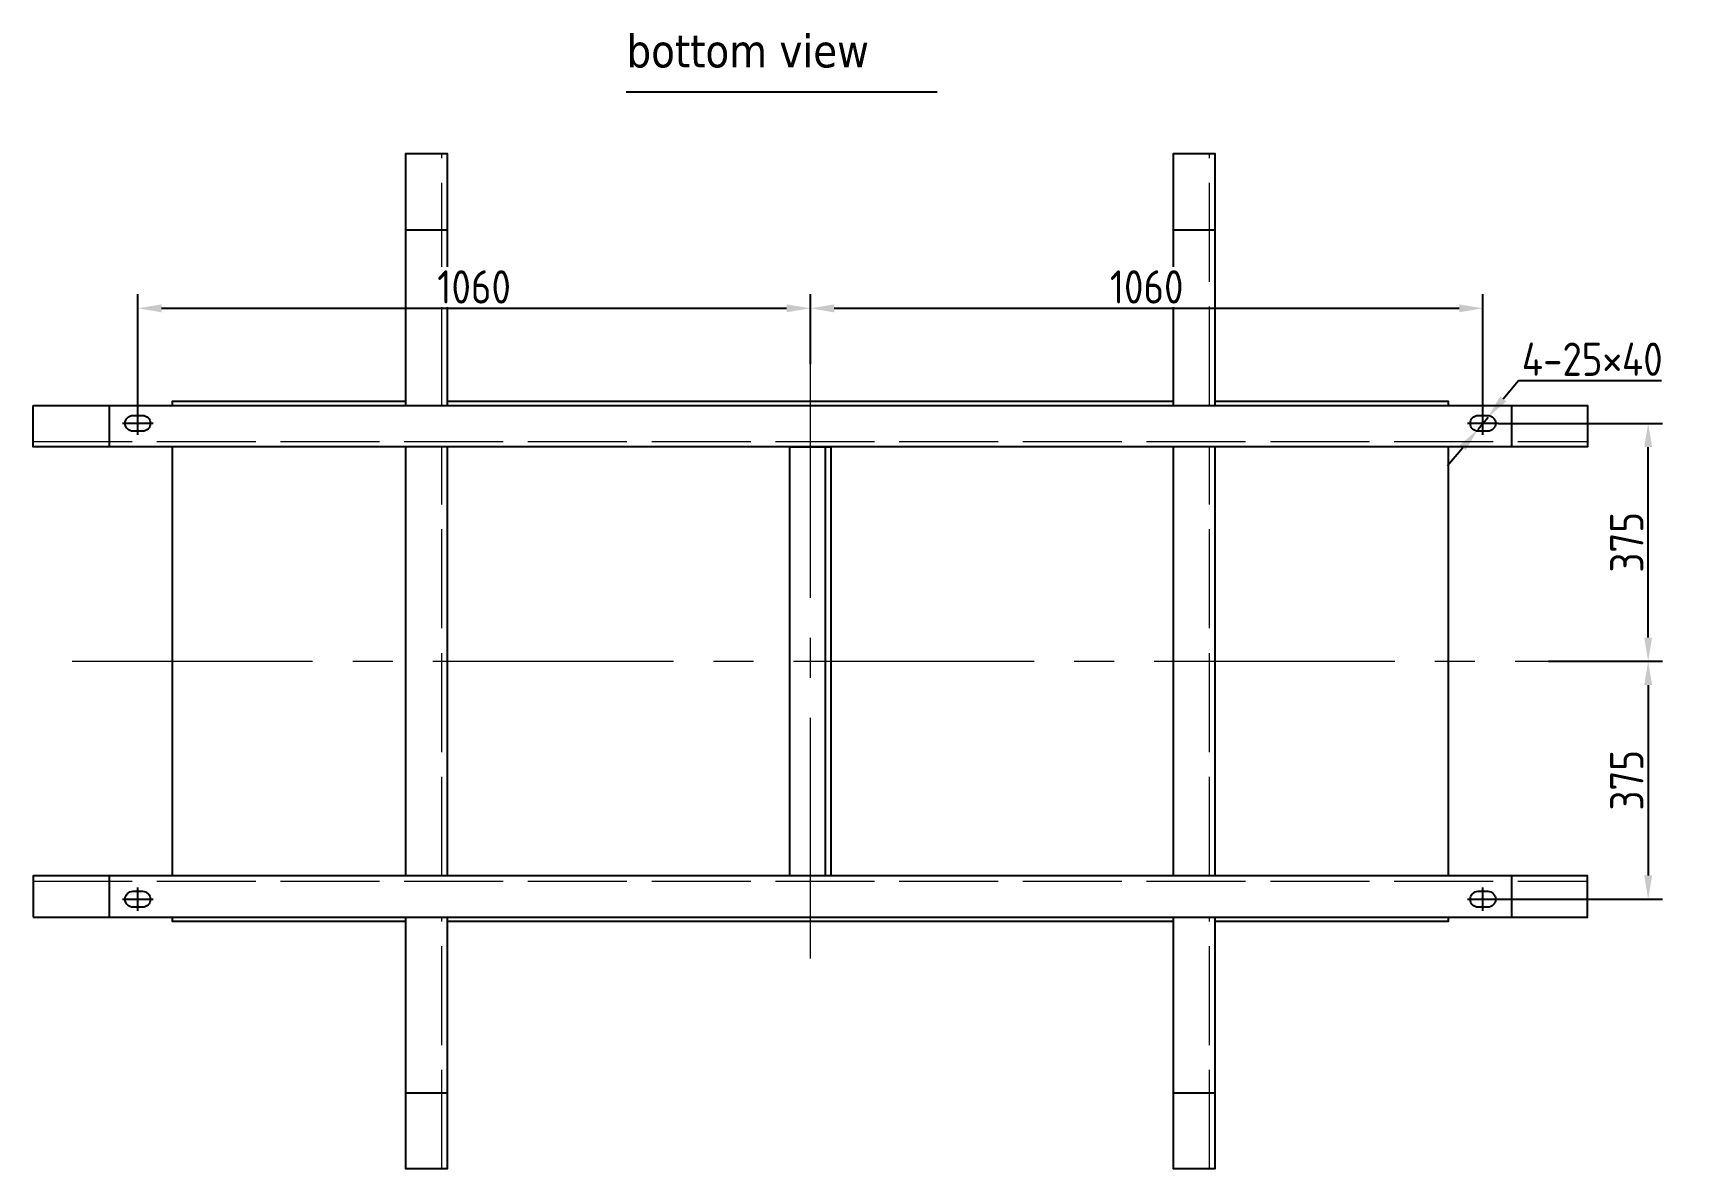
# Model space of a CAD drawing. Header units: millimetres. Extents: x 35720 to 50764, y -47170 to -36532.
# Drawn here: x 40550 to 43155, y -43112 to -41322 of the extents above; entities that cross this region are included whole.
import ezdxf

# ---------------------------------------------------------------- set-up
doc = ezdxf.new("R2010")
doc.units = ezdxf.units.MM
doc.header["$LTSCALE"] = 13
doc.linetypes.add('ACAD_ISO02W100', pattern=[15, 12, -3])
doc.linetypes.add('CENTER2', pattern=[1.125, 0.75, -0.125, 0.125, -0.125])
doc.layers.add('01', color=7, linetype='Continuous')
doc.layers.add('DIM', color=4, linetype='Continuous')
for name, color, linetype, lineweight in [('DAS', 3, 'ACAD_ISO02W100', 18), ('点划线', 1, 'CENTER2', 15), ('铁心', 3, 'Continuous', 0)]:
    doc.layers.add(name, color=color, linetype=linetype, lineweight=lineweight)
doc.styles.get("Standard").update_dxf_attribs({"font": 'gbenor.shx', "bigfont": 'gbcbig.shx'})
doc.styles.add('Tahoma_txtstyle_30.40_0_0', font='tahoma.ttf')
doc.dimstyles.new('丁晓菲', dxfattribs={"dimscale": 15, "dimtxt": 3.5, "dimasz": 2.5, "dimexe": 1.5, "dimexo": 0, "dimgap": 0.5, "dimtad": 1, "dimtoh": 1, "dimtxsty": 'Standard', "dimcen": 2.5, "dimclrd": 3, "dimclre": 3, "dimclrt": 2, "dimadec": 0, "dimazin": 0, "dimtfac": 1, "dimtmove": 0, "dimatfit": 2, "dimfxl": 0, "dimarcsym": 0})

# ---------------------------------------------------------------- blocks, each defined once
blk = doc.blocks.new('*D200')
at = {"layer": 'Defpoints', "color": 0, "ltscale": 38.869873, "transparency": 16777216}
for p in [(41775.5, -41755.7), (41775.5, -41843.7), (40715.5, -41918.6)]:
    blk.add_point(p, dxfattribs=at)
at = {"layer": 'DIM', "color": 3, "lineweight": -2, "ltscale": 38.869873, "transparency": 16777216}
for p, q in [((40715.5, -41918.6), (40715.5, -41733.2)), ((40753, -41755.7), (41738, -41755.7)), ((41775.5, -41843.7), (41775.5, -41733.2))]:
    blk.add_line(p, q, dxfattribs=at)
at = {"layer": 'DIM', "color": 3, "ltscale": 38.869873, "transparency": 16777216}
for points in [[(40753, -41749.5), (40753, -41762), (40715.5, -41755.7)], [(41738, -41749.5), (41738, -41762), (41775.5, -41755.7)]]:
    blk.add_solid(points, dxfattribs=at)
at = {"layer": 'DIM', "color": 2, "ltscale": 38.869873, "transparency": 16777216, "insert": (41245.5, -41722), "char_height": 52.5, "attachment_point": 5, "bg_fill": 3, "box_fill_scale": 1.1, "bg_fill_color": 256, "bg_fill_true_color": 13158600, "bg_fill_transparency": 0}
blk.add_mtext('1060', dxfattribs=at)
blk = doc.blocks.new('*D201')
at = {"layer": 'Defpoints', "color": 0, "ltscale": 38.869873, "transparency": 16777216}
for p in [(42835.5, -41755.7), (41775.5, -41843.7), (42835.5, -41918.6)]:
    blk.add_point(p, dxfattribs=at)
at = {"layer": 'DIM', "color": 3, "lineweight": -2, "ltscale": 38.869873, "transparency": 16777216}
for p, q in [((41775.5, -41843.7), (41775.5, -41733.2)), ((41813, -41755.7), (42798, -41755.7)), ((42835.5, -41918.6), (42835.5, -41733.2))]:
    blk.add_line(p, q, dxfattribs=at)
at = {"layer": 'DIM', "color": 3, "ltscale": 38.869873, "transparency": 16777216}
for points in [[(41813, -41749.5), (41813, -41762), (41775.5, -41755.7)], [(42798, -41749.5), (42798, -41762), (42835.5, -41755.7)]]:
    blk.add_solid(points, dxfattribs=at)
at = {"layer": 'DIM', "color": 2, "ltscale": 38.869873, "transparency": 16777216, "insert": (42305.5, -41722), "char_height": 52.5, "attachment_point": 5, "bg_fill": 3, "box_fill_scale": 1.1, "bg_fill_color": 256, "bg_fill_true_color": 13158600, "bg_fill_transparency": 0}
blk.add_mtext('1060', dxfattribs=at)
blk = doc.blocks.new('*D202')
at = {"layer": 'Defpoints', "color": 0, "ltscale": 38.869873, "transparency": 16777216}
for p in [(42859.7, -41937), (43095.8, -41937), (42938.8, -42312)]:
    blk.add_point(p, dxfattribs=at)
at = {"layer": 'DIM', "color": 3, "lineweight": -2, "ltscale": 38.869873, "transparency": 16777216}
for p, q in [((42859.7, -41937), (43118.3, -41937)), ((43095.8, -42274.5), (43095.8, -41974.5)), ((42938.8, -42312), (43118.3, -42312))]:
    blk.add_line(p, q, dxfattribs=at)
at = {"layer": 'DIM', "color": 3, "ltscale": 38.869873, "transparency": 16777216}
for points in [[(43089.6, -41974.5), (43102.1, -41974.5), (43095.8, -41937)], [(43089.6, -42274.5), (43102.1, -42274.5), (43095.8, -42312)]]:
    blk.add_solid(points, dxfattribs=at)
at = {"layer": 'DIM', "color": 2, "ltscale": 38.869873, "transparency": 16777216, "insert": (43062.1, -42124.5), "char_height": 52.5, "attachment_point": 5, "rotation": 90, "bg_fill": 3, "box_fill_scale": 1.1, "bg_fill_color": 256, "bg_fill_true_color": 13158600, "bg_fill_transparency": 0}
blk.add_mtext('375', dxfattribs=at)
blk = doc.blocks.new('*D203')
at = {"layer": 'Defpoints', "color": 0, "ltscale": 38.869873, "transparency": 16777216}
for p in [(42938.8, -42312), (42859.7, -42687), (43095.8, -42687)]:
    blk.add_point(p, dxfattribs=at)
at = {"layer": 'DIM', "color": 3, "lineweight": -2, "ltscale": 38.869873, "transparency": 16777216}
for p, q in [((42938.8, -42312), (43118.3, -42312)), ((43095.8, -42349.5), (43095.8, -42649.5)), ((42859.7, -42687), (43118.3, -42687))]:
    blk.add_line(p, q, dxfattribs=at)
at = {"layer": 'DIM', "color": 3, "ltscale": 38.869873, "transparency": 16777216}
for points in [[(43089.6, -42349.5), (43102.1, -42349.5), (43095.8, -42312)], [(43089.6, -42649.5), (43102.1, -42649.5), (43095.8, -42687)]]:
    blk.add_solid(points, dxfattribs=at)
at = {"layer": 'DIM', "color": 2, "ltscale": 38.869873, "transparency": 16777216, "insert": (43062.1, -42499.5), "char_height": 52.5, "attachment_point": 5, "rotation": 90, "bg_fill": 3, "box_fill_scale": 1.1, "bg_fill_color": 256, "bg_fill_true_color": 13158600, "bg_fill_transparency": 0}
blk.add_mtext('375', dxfattribs=at)
blk = doc.blocks.new('*D204')
at = {"layer": 'Defpoints', "color": 0, "ltscale": 38.869873, "transparency": 16777216}
for p in [(42843.5, -41927.3), (42827.5, -41946.6)]:
    blk.add_point(p, dxfattribs=at)
at = {"layer": 'DIM', "color": 3, "lineweight": -2, "ltscale": 38.869873, "transparency": 16777216}
for p, q in [((42867.4, -41898.5), (42891.4, -41869.7)), ((42891.4, -41869.7), (43116.6, -41869.7)), ((42827.5, -41946.6), (42843.5, -41927.3)), ((42803.5, -41975.4), (42779.5, -42004.2))]:
    blk.add_line(p, q, dxfattribs=at)
at = {"layer": 'DIM', "color": 3, "ltscale": 38.869873, "transparency": 16777216}
for points in [[(42862.6, -41894.5), (42872.2, -41902.5), (42843.5, -41927.3)], [(42798.7, -41971.4), (42808.3, -41979.4), (42827.5, -41946.6)]]:
    blk.add_solid(points, dxfattribs=at)
at = {"layer": 'DIM', "color": 2, "ltscale": 38.869873, "transparency": 16777216, "insert": (43007.7, -41835.9), "char_height": 52.5, "attachment_point": 5, "bg_fill": 3, "box_fill_scale": 1.1, "bg_fill_color": 256, "bg_fill_true_color": 13158600, "bg_fill_transparency": 0}
blk.add_mtext('4-25×40', dxfattribs=at)

msp = doc.modelspace()

# ---------------------------------------------------------------- linework, layer by layer
at = {"layer": '01', "color": 0, "ltscale": 38.869873}
msp.add_line((41485.143, -41414.398), (41975.212, -41414.398), dxfattribs=at)
at = {"layer": 'DAS', "color": 3}
for p, q in [((41194.46, -41908.955), (41194.46, -41511.955)), ((42404.46, -41908.955), (42404.46, -41511.955)), ((40550.46, -41965.455), (43000.46, -41965.455)), ((41194.46, -42649.955), (41194.46, -41973.955)), ((42404.46, -42649.955), (42404.46, -41973.955)), ((40550.46, -42658.455), (43000.46, -42658.455)), ((41194.46, -43111.955), (41194.46, -42714.955)), ((42404.46, -43111.955), (42404.46, -42714.955))]:
    msp.add_line(p, q, dxfattribs=at)
at = {"layer": 'DIM', "color": 2, "ltscale": 38.869873}
for p, q in [((41137.96, -41631.955), (41202.96, -41631.955)), ((42347.96, -41631.955), (42412.96, -41631.955)), ((40670.46, -41908.955), (40670.46, -41973.955)), ((42880.46, -41908.955), (42880.46, -41973.955)), ((41799.46, -42649.955), (41799.46, -41973.955)), ((40670.46, -42649.955), (40670.46, -42714.955)), ((42880.46, -42649.955), (42880.46, -42714.955)), ((41137.96, -42991.955), (41202.96, -42991.955)), ((42347.96, -42991.955), (42412.96, -42991.955))]:
    msp.add_line(p, q, dxfattribs=at)
at = {"layer": 'DIM', "color": 1, "ltscale": 38.869873}
for p, q in [((40691.204, -41936.955), (40739.716, -41936.955)), ((40715.46, -41955.296), (40715.46, -41918.614)), ((42811.204, -41936.955), (42859.716, -41936.955)), ((42835.46, -41955.296), (42835.46, -41918.614)), ((40691.204, -42686.955), (40739.716, -42686.955)), ((40715.46, -42705.296), (40715.46, -42668.614)), ((42811.204, -42686.955), (42859.716, -42686.955)), ((42835.46, -42705.296), (42835.46, -42668.614))]:
    msp.add_line(p, q, dxfattribs=at)
at = {"layer": 'DIM', "color": 2, "ltscale": 38.869873}
for points in [[(41137.96, -41908.955), (41137.96, -41511.955), (41202.96, -41511.955), (41202.96, -41908.955)], [(42347.96, -41908.955), (42347.96, -41511.955), (42412.96, -41511.955), (42412.96, -41908.955)], [(40770.46, -41908.955), (40770.46, -41901.955), (41137.96, -41901.955)], [(41202.96, -41901.955), (42347.96, -41901.955)], [(42412.96, -41901.955), (42780.46, -41901.955), (42780.46, -41908.955)], [(40770.46, -42649.955), (40770.46, -41973.955)], [(41137.96, -42649.955), (41137.96, -41973.955)], [(41202.96, -41973.955), (41202.96, -42649.955)], [(42347.96, -42649.955), (42347.96, -41973.955)], [(42412.96, -41973.955), (42412.96, -42649.955)], [(42780.46, -41973.955), (42780.46, -42649.955)], [(41137.96, -42721.955), (40770.46, -42721.955), (40770.46, -42714.955)], [(41202.96, -42714.955), (41202.96, -43111.955), (41137.96, -43111.955), (41137.96, -42714.955)], [(42412.96, -42714.955), (42412.96, -43111.955), (42347.96, -43111.955), (42347.96, -42714.955)], [(42780.46, -42714.955), (42780.46, -42721.955), (42412.96, -42721.955)], [(42347.96, -42721.955), (41202.96, -42721.955)]]:
    msp.add_lwpolyline(points, dxfattribs=at)
for points in [[(40550.46, -41908.955), (43000.46, -41908.955), (43000.46, -41973.955), (40550.46, -41973.955)], [(41742.96, -42649.955), (41742.96, -41973.955), (41807.96, -41973.955), (41807.96, -42649.955)], [(40550.46, -42714.955), (43000.46, -42714.955), (43000.46, -42649.955), (40550.46, -42649.955)]]:
    msp.add_lwpolyline(points, close=True, dxfattribs=at)
msp.add_lwpolyline([(40722.96, -42699.455), (40707.96, -42699.455, -1), (40707.96, -42674.455), (40722.96, -42674.455, -1)], format="xyb", close=True, dxfattribs=at)
at = {"layer": '点划线', "ltscale": 38.869873}
for p, q in [((41775.46, -42780.192), (41775.46, -41843.718)), ((40612.119, -42311.955), (42938.8, -42311.955))]:
    msp.add_line(p, q, dxfattribs=at)

# ---------------------------------------------------------------- texts
at = {"layer": '铁心', "style": 'Tahoma_txtstyle_30.40_0_0'}
msp.add_text('bottom view', height=51.92236, dxfattribs=at).set_placement((41485.712, -41376.068))

# ---------------------------------------------------------------- next in the draw order: dimensions: what is measured, and where the dimension line sits
at = {"layer": 'DIM', "color": 2, "ltscale": 38.869873}
dim = msp.add_linear_dim(base=(41775.46, -41755.708), p1=(40715.46, -41918.614), p2=(41775.46, -41843.718), dimstyle='丁晓菲', override={"dimtfill": 1, "dimarcsym": 1}, dxfattribs=at)
dim.commit()
dim.dimension.update_dxf_attribs({"geometry": '*D200', "text_midpoint": (41245.46, -41721.958)})
dim = msp.add_linear_dim(base=(43095.831, -41936.955), p1=(42938.8, -42311.955), p2=(42859.716, -41936.955), angle=90, dimstyle='丁晓菲', override={"dimtfill": 1, "dimarcsym": 1}, dxfattribs=at)
dim.commit()
dim.dimension.update_dxf_attribs({"geometry": '*D202', "text_midpoint": (43062.081, -42124.455)})

# ---------------------------------------------------------------- next in the draw order: linework, layer by layer
msp.add_lwpolyline([(40722.96, -41949.455), (40707.96, -41949.455, -1), (40707.96, -41924.455), (40722.96, -41924.455, -1)], format="xyb", close=True, dxfattribs=at)

# ---------------------------------------------------------------- next in the draw order: dimensions: what is measured, and where the dimension line sits
dim = msp.add_linear_dim(base=(42835.46, -41755.708), p1=(41775.46, -41843.718), p2=(42835.46, -41918.614), dimstyle='丁晓菲', override={"dimtfill": 1, "dimarcsym": 1}, dxfattribs=at)
dim.commit()
dim.dimension.update_dxf_attribs({"geometry": '*D201', "text_midpoint": (42305.46, -41721.958)})
dim = msp.add_linear_dim(base=(43095.831, -42686.955), p1=(42938.8, -42311.955), p2=(42859.716, -42686.955), angle=90, dimstyle='丁晓菲', override={"dimtfill": 1, "dimarcsym": 1}, dxfattribs=at)
dim.commit()
dim.dimension.update_dxf_attribs({"geometry": '*D203', "text_midpoint": (43062.081, -42499.455)})

# ---------------------------------------------------------------- next in the draw order: linework, layer by layer
msp.add_lwpolyline([(42842.96, -42699.455), (42827.96, -42699.455, -1), (42827.96, -42674.455), (42842.96, -42674.455, -1)], format="xyb", close=True, dxfattribs=at)

# ---------------------------------------------------------------- next in the draw order: dimensions: what is measured, and where the dimension line sits
dim = msp.add_diameter_dim_2p(p1=(42827.464, -41946.564), p2=(42843.455, -41927.347), text='4-25×40', dimstyle='丁晓菲', override={"dimtfill": 1, "dimarcsym": 1}, dxfattribs=at)
dim.commit()
dim.dimension.update_dxf_attribs({"geometry": '*D204', "text_midpoint": (43007.741, -41835.946)})

# ---------------------------------------------------------------- next in the draw order: linework, layer by layer
msp.add_lwpolyline([(42842.96, -41949.455), (42827.96, -41949.455, -1), (42827.96, -41924.455), (42842.96, -41924.455, -1)], format="xyb", close=True, dxfattribs=at)

doc.saveas('drawing.dxf')
